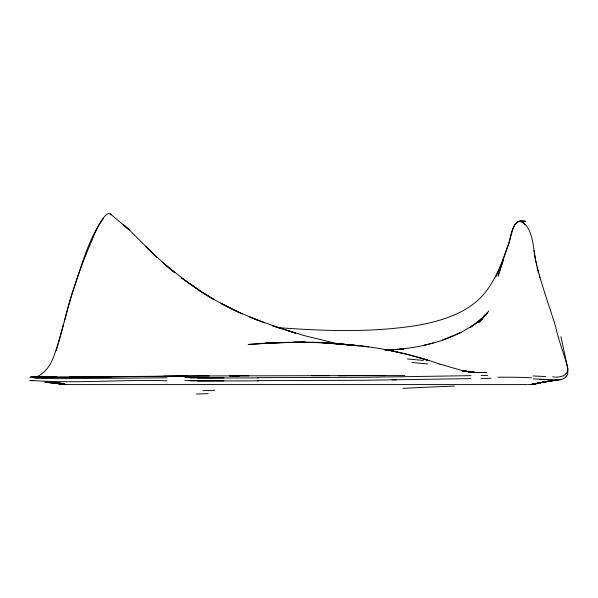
<?xml version="1.0" encoding="UTF-8"?>
<svg xmlns="http://www.w3.org/2000/svg" width="598" height="598" viewBox="0 0 598 598"><rect width="100%" height="100%" fill="white"/><g stroke="black" fill="none" stroke-linecap="round" stroke-linejoin="round"><path stroke-width="0.9" d="M29.9 380.328C75.042 383.909 121.499 379.326 167.021 380.762M29.9 377.375L56.683 377.181L30.304 377.166M63.44 324.542L57.356 346.877M64.292 321.634C71.513 293.775 80.491 266.357 92.114 240.015C95.202 232.54 98.289 224.96 103.058 218.375C104.755 216.424 107.236 212.402 110.256 213.867L129.46 230.066L156.796 257.312L145.949 246.697L151.182 251.9M508.121 245.329C511.215 239.065 513.234 212.731 525.104 224.586M56.13 350.877L57.116 347.67M507.896 246.04L502.769 260.803M503.172 260.384L498.059 276.127L503.299 259.943M501.864 263.09L502.47 261.565M501.55 263.86L499.943 267.717M498.254 271.589L498.941 270.034M497.91 272.374L495.735 277.024M487.564 312.47L485.711 314.959L478.617 321.56L469.931 327.622L478.258 321.844L485.711 314.959L488.865 310.878M487.654 312.44L479.02 321.313L486.331 314.152L486.01 314.548C459.585 339.941 421.052 348.656 385.411 350.136L403.844 349.015L385.224 350.062M478.736 322.09L483.363 317.187M481.181 319.975L483.483 317.164M484.709 315.602L480.762 320.319L484.896 315.535M485.531 314.75L480.912 319.952L485.157 315.288M479.663 321.156L480.919 319.81M485.785 314.548L479.888 320.857L486.039 314.384M479.118 321.702L480.949 319.758M486.054 314.346L479.447 321.089L486.331 314.152M478.692 322.322L481.891 319.063L478.759 322.165M103.514 218.248C87.428 240.142 81.208 267.904 72.089 293.177C65.832 313.487 61.773 334.439 54.44 354.42C51.331 364.361 44.91 374.572 34.34 377.577M478.557 322.262L479.865 321.119M439.964 364.16C407.649 352.865 373.87 346.048 339.709 343.925L358.763 345.831L320.999 342.602L358.77 345.666M461.327 332.279L442.759 339.866M527.675 384.574L532.459 384.574L540.487 382.354M547.245 381.262L531.996 384.574L541.1 382.436L532.407 384.574L540.487 382.354M423.623 345.405L433.386 342.841M532.459 384.574L540.413 382.503M561.021 379.573L549.644 381.21L562.868 379.065L565.775 377.293L567.756 374.213L567.779 368.607L560.931 336.622M547.417 381.232L531.562 384.574L539.246 382.989M547.663 381.315L530.957 384.574L551.588 380.687L530.359 384.574L548.433 381.158M549.442 380.956L551.221 380.597M538.828 383.064L551.887 380.769L537.482 383.094M257.29 343.648L275.633 342.706L248.2 344.455L269.13 343.08M33.57 380.687L30.797 380.649M560.027 379.708L552.687 379.767M521.994 221.305L525.649 221.305C510.797 216.947 511.821 238.026 507.463 246.72C502.171 262.358 496.153 278.182 486.025 291.405C470.088 312.268 443.596 320.461 418.854 325.133C371.971 332.854 323.922 331.09 276.717 327.525M266.117 343.103L275.431 342.654L266.364 343.065M272.681 342.953L289.604 342.445M275.043 342.736L284.356 342.43M276.231 342.818L289.783 342.46M68.725 377.622L111.804 376.733M275.835 342.729L289.395 342.437M67.215 377.622L81.762 377.293L66.542 377.6L94.97 377.046M470.985 375.649L363.464 377.323L257.29 377.659M470.992 378.601L363.457 380.276L257.297 380.605M284.67 342.467L293.85 342.303M385.209 350.069L393.91 349.92L384.918 350.069M481.136 375.469L487.721 375.365M481.151 378.422L490.973 378.28M284.207 342.437L293.73 342.325M80.857 377.263L110.241 376.852M95.882 377.032L198.454 375.955M392.056 379.857L396.354 379.797M293.962 342.348L312.134 342.362L293.491 342.288M111.273 376.733L124.93 376.553M80.61 377.233L110.167 376.927L80.82 377.189M293.611 342.303L302.902 342.213M125.109 376.531L187.301 376.015M303.186 342.25L294.276 342.348L305.152 342.348L294.373 342.303M110.167 376.927L95.919 377.039L110.338 376.964L97.332 377.039M163.755 376.164L209.195 375.91M95.022 377.046L81.627 377.144L95.478 377.054L82.629 377.114M302.738 342.191L330.395 343.095M198.529 375.955L329.378 375.649M347.348 375.626L338.319 375.656L404.839 375.581M69.361 377.166L95.082 377.076M248.865 375.783L229.625 375.836M83.354 377.114L56.989 377.166M70.295 377.151L83.705 377.136L43.931 377.174M311.7 375.671L384.933 375.611L375.275 375.604M43.706 377.159L30.535 377.151M56.967 377.159L30.827 377.174L36.224 378.31L57.468 378.669L167.014 377.809M89.214 384.574L66.385 384.574L44.723 382.174M89.745 384.574L526.875 384.574M321.119 342.437L311.902 342.206M552.679 376.815C559.003 378.093 569.602 375.873 567.562 367.299C564.176 353.964 558.726 341.211 555.916 327.711C549.51 306.221 541.377 285.209 536.346 263.314C532.579 249.747 534.515 228.002 520.163 220.655M464.982 371.38L474.132 371.762M303.298 342.288L305.077 342.362M533.162 375.948L545.623 376.546M533.169 378.9L545.63 379.498M465.042 371.448L474.169 372.218L465.08 371.261M303.425 342.183L306.064 342.362M49.44 382.331L64.868 383.647L45.971 381.965L63.545 383.737L53.334 382.623M66.423 384.574L45.343 382.272M358.763 345.674L368.435 346.9M465.065 371.283L474.079 372.509L486.421 372.397L474.02 372.524L462.329 370.805L474.079 372.509L462.269 370.678L473.93 372.569L462.202 370.588L439.904 364.137M337.534 343.85L339.305 344.201L303.732 335.471L272.269 325.641L295.651 333.161L287.758 330.724M398.148 352.14L388.095 350.092L408.307 354.607L429.222 360.721L418.652 357.447M279.901 328.205L249.77 317.082L264.525 322.875M257.043 320.005L235.208 310.631L242.242 313.853L221.058 303.492L227.838 307.028L234.902 310.534L214.054 299.568L200.749 291.473L213.845 299.478L207.342 295.606M207.14 295.464L181.493 277.891L200.3 291.196L187.742 282.488M187.503 282.301L163.157 263.008L174.833 272.733L169.084 268.024M168.808 267.807L151.481 252.162M123.577 224.773L129.071 229.744L124.003 225.154M110.256 213.867L111.131 214.832M539.321 276.059L539.755 277.592M538.499 273.009L536.997 267.022M536.346 264.129L536.668 265.572M536.055 262.709L534.552 254.038M534.029 250.532L534.291 252.281M258.657 377.884A175.132 0.456 -0.2 0 1 197.661 378.041M223.958 377.876A177.733 1.398 -0.2 0 1 190.022 377.936M208.455 377.547A172.755 0.822 -0.1 0 1 184.842 377.57M202.804 390.673A1094.639 12.79 -2.4 0 1 214.727 390.285M402.85 388.386A910.859 42.622 -6.8 0 1 454.45 386.091M566.388 373.055A913.774 28.121 -3.7 0 1 565.887 373.885M423.332 360.43A985.115 14.935 6.7 0 1 407.335 358.942M600.489 376.456A1227.537 9.127 -0.8 0 1 608.899 376.306M258.672 380.836A174.997 0.456 -0.2 0 1 197.691 380.993M196.301 394.03A1096.889 12.805 -2.4 0 1 208.156 393.648M497.925 377.211A901.395 46.726 -7.5 0 1 531.398 377.786M566.343 376.015A913.094 28.076 -3.7 0 1 565.835 376.845M427.832 363.943A986.356 15.01 6.7 0 1 411.91 362.47M552.148 379.521A1213.604 8.544 0.5 0 1 539.486 379.356M208.463 380.5A172.822 0.822 -0.1 0 1 184.842 380.522M223.981 380.829A177.756 1.398 -0.2 0 1 190.052 380.889M462.202 370.588L473.84 372.651L462.202 370.588M239.372 375.813L229.61 375.858L239.35 375.828M339.739 343.857L330.335 343.132L348.342 344.777L339.739 343.857M66.385 384.574L57.999 383.632L66.311 384.574M54.724 382.847L45.568 381.808L54.724 382.847"/></g></svg>
